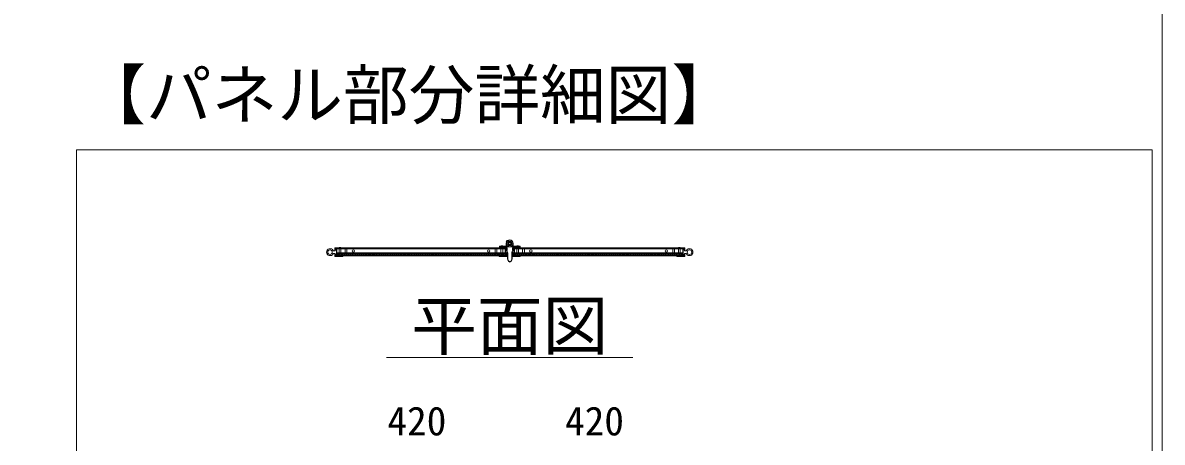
# Model space of a CAD drawing. Units: millimetres, scale not verified. Extents: x 35020 to 55145, y -14438 to 14438.
# Drawn here: x 52369 to 55145, y 8286 to 9308 of the extents above; entities that cross this region are included whole.
import ezdxf
from ezdxf.enums import TextEntityAlignment as Align

# ---------------------------------------------------------------- set-up
doc = ezdxf.new("R2010")
doc.units = ezdxf.units.MM
doc.header["$LTSCALE"] = 38
doc.linetypes.add('DASHED1', pattern=[1.8, 1.2, -0.6])
for name, color, linetype, lineweight in [('0-6_ﾎﾞﾙﾄ類', 2, 'Continuous', 18), ('0-A_図面枠', 7, 'Continuous', 18), ('0-B_寸法', 3, 'Continuous', 18), ('1-6_標準ﾊﾟﾈﾙ', 7, 'Continuous', 18), ('1-8_文字', 7, 'Continuous', 18)]:
    doc.layers.add(name, color=color, linetype=linetype, lineweight=lineweight)
doc.styles.add('ＭＳ ゴシック', font='')
doc.styles.get('ＭＳ ゴシック').set_extended_font_data('MS Gothic')

msp = doc.modelspace()

# ---------------------------------------------------------------- linework, layer by layer
at = {"layer": '0-6_ﾎﾞﾙﾄ類'}
for p, q in [((53558.2, 8775.73), (53561.08, 8770.73)), ((53552.43, 8765.73), (53549.53, 8770.73)), ((53558.2, 8765.73), (53552.43, 8765.73)), ((53561.08, 8770.73), (53558.2, 8765.73))]:
    msp.add_line(p, q, dxfattribs=at)
msp.add_lwpolyline([(53549.53, 8770.73), (53552.43, 8775.73), (53558.2, 8775.73)], dxfattribs=at)
for radius in [4.9, 3, 2.45]:
    msp.add_circle((53555.3, 8770.73), radius, dxfattribs=at)
at = {"layer": '0-A_図面枠'}
for points in [[(35019.8, 14437.5), (55144.8, 14437.5), (55144.8, 562.5), (35019.8, 562.5)], [(52500, 8998.83), (55119.93, 8998.83), (55119.93, 4814.17), (52500, 4814.17)]]:
    msp.add_lwpolyline(points, close=True, dxfattribs=at)
at = {"layer": '0-B_寸法'}
msp.add_line((53255.3, 8492.58), (53855.3, 8492.58), dxfattribs=at)
at = {"layer": '1-6_標準ﾊﾟﾈﾙ'}
for p, q in [((53548.35, 8777.53), (53546.62, 8775.07)), ((53546.75, 8774.38), (53547.42, 8773.9)), ((53549.75, 8777.15), (53549.05, 8777.65)), ((53128.45, 8752.48), (53126.7, 8752.48)), ((53128.45, 8746.48), (53126.7, 8746.48)), ((53128.95, 8759.73), (53128.95, 8753.48)), ((53129.95, 8753.48), (53128.95, 8753.48)), ((53128.95, 8745.48), (53128.95, 8739.22)), ((53129.95, 8745.48), (53128.95, 8745.48)), ((53158.45, 8760.23), (53129.45, 8760.23)), ((53130.45, 8754.47), (53130.45, 8758.48)), ((53130.45, 8758.48), (53132.95, 8758.48)), ((53132.95, 8740.48), (53132.95, 8758.48)), ((53133.95, 8758.73), (53133.95, 8746.43)), ((53133.95, 8758.73), (53158.95, 8758.73)), ((53133.95, 8757.52), (53543.95, 8757.52)), ((53133.95, 8747.62), (53543.95, 8747.62)), ((53133.95, 8746.43), (53163.95, 8746.43)), ((53133.95, 8744.93), (53133.95, 8740.23)), ((53133.95, 8744.93), (53150.95, 8744.93)), ((53136.85, 8744.42), (53133.95, 8741.55)), ((53141.33, 8744.42), (53138.33, 8741.42)), ((53145.83, 8744.42), (53142.83, 8741.42)), ((53150.33, 8744.42), (53147.33, 8741.42)), ((53150.95, 8744.93), (53151.45, 8745.42)), ((53154.8, 8744.42), (53151.8, 8741.42)), ((53159.3, 8744.42), (53156.3, 8741.42)), ((53158.95, 8758.73), (53158.95, 8759.73)), ((53163.78, 8744.42), (53160.78, 8741.42)), ((53160.95, 8744.93), (53163.95, 8744.93)), ((53163.95, 8746.43), (53163.95, 8744.93)), ((53168.28, 8744.42), (53165.28, 8741.42)), ((53172.78, 8744.42), (53169.78, 8741.42)), ((53177.25, 8744.42), (53174.25, 8741.42)), ((53181.75, 8744.42), (53178.75, 8741.42)), ((53186.22, 8744.42), (53183.22, 8741.42)), ((53190.72, 8744.42), (53187.72, 8741.42)), ((53195.22, 8744.42), (53192.22, 8741.42)), ((53199.7, 8744.42), (53196.7, 8741.42)), ((53204.2, 8744.42), (53201.2, 8741.42)), ((53208.7, 8744.42), (53205.7, 8741.42)), ((53213.18, 8744.42), (53210.18, 8741.42)), ((53217.68, 8744.42), (53214.68, 8741.42)), ((53222.15, 8744.42), (53219.15, 8741.42)), ((53226.65, 8744.42), (53223.65, 8741.42)), ((53231.15, 8744.42), (53228.15, 8741.42)), ((53235.62, 8744.42), (53232.62, 8741.42)), ((53240.12, 8744.42), (53237.12, 8741.42)), ((53244.6, 8744.42), (53241.6, 8741.42)), ((53249.1, 8744.42), (53246.1, 8741.42)), ((53253.6, 8744.42), (53250.6, 8741.42)), ((53258.07, 8744.42), (53255.07, 8741.42)), ((53262.57, 8744.42), (53259.57, 8741.42)), ((53267.05, 8744.42), (53264.05, 8741.42)), ((53271.55, 8744.42), (53268.55, 8741.42)), ((53276.05, 8744.42), (53273.05, 8741.42)), ((53280.52, 8744.42), (53277.52, 8741.42)), ((53285.02, 8744.42), (53282.02, 8741.42)), ((53289.5, 8744.42), (53286.5, 8741.42)), ((53294, 8744.42), (53291, 8741.42)), ((53298.5, 8744.42), (53295.5, 8741.42)), ((53302.98, 8744.42), (53299.98, 8741.42)), ((53307.47, 8744.42), (53304.47, 8741.42)), ((53311.95, 8744.42), (53308.95, 8741.42)), ((53316.45, 8744.42), (53313.45, 8741.42)), ((53320.95, 8744.42), (53317.95, 8741.42)), ((53325.43, 8744.42), (53322.43, 8741.42)), ((53329.93, 8744.42), (53326.93, 8741.42)), ((53334.4, 8744.42), (53331.4, 8741.42)), ((53338.9, 8744.42), (53335.9, 8741.42)), ((53343.4, 8744.42), (53340.4, 8741.42)), ((53347.88, 8744.42), (53344.88, 8741.42)), ((53352.38, 8744.42), (53349.38, 8741.42)), ((53356.85, 8744.42), (53353.85, 8741.42)), ((53361.35, 8744.42), (53358.35, 8741.42)), ((53365.85, 8744.42), (53362.85, 8741.42)), ((53370.33, 8744.42), (53367.33, 8741.42)), ((53374.83, 8744.42), (53371.83, 8741.42)), ((53379.3, 8744.42), (53376.3, 8741.42)), ((53383.8, 8744.42), (53380.8, 8741.42)), ((53388.3, 8744.42), (53385.3, 8741.42)), ((53392.78, 8744.42), (53389.78, 8741.42)), ((53397.28, 8744.42), (53394.28, 8741.42)), ((53401.78, 8744.42), (53398.78, 8741.42)), ((53406.25, 8744.42), (53403.25, 8741.42)), ((53410.75, 8744.42), (53407.75, 8741.42)), ((53415.22, 8744.42), (53412.22, 8741.42)), ((53419.72, 8744.42), (53416.72, 8741.42)), ((53424.22, 8744.42), (53421.22, 8741.42)), ((53428.7, 8744.42), (53425.7, 8741.42)), ((53433.2, 8744.42), (53430.2, 8741.42)), ((53437.67, 8744.42), (53434.67, 8741.42)), ((53442.17, 8744.42), (53439.17, 8741.42)), ((53446.67, 8744.42), (53443.67, 8741.42)), ((53451.15, 8744.42), (53448.15, 8741.42)), ((53455.65, 8744.42), (53452.65, 8741.42)), ((53460.12, 8744.42), (53457.12, 8741.42)), ((53464.62, 8744.42), (53461.62, 8741.42)), ((53469.12, 8744.42), (53466.12, 8741.42)), ((53473.6, 8744.42), (53470.6, 8741.42)), ((53478.1, 8744.42), (53475.1, 8741.42)), ((53482.57, 8744.42), (53479.57, 8741.42)), ((53487.07, 8744.42), (53484.07, 8741.42)), ((53491.57, 8744.42), (53488.57, 8741.42)), ((53496.05, 8744.42), (53493.05, 8741.42)), ((53500.55, 8744.42), (53497.55, 8741.42)), ((53505.03, 8744.42), (53502.03, 8741.42)), ((53509.52, 8744.42), (53506.53, 8741.42)), ((53514.02, 8744.42), (53511.02, 8741.42)), ((53543.95, 8746.43), (53513.95, 8746.43)), ((53513.95, 8746.43), (53513.95, 8744.93)), ((53516.95, 8744.93), (53513.95, 8744.93)), ((53518.5, 8744.42), (53515.5, 8741.42)), ((53518.95, 8758.73), (53518.95, 8759.73)), ((53543.95, 8758.73), (53518.95, 8758.73)), ((53519.45, 8760.23), (53548.45, 8760.23)), ((53523, 8744.42), (53520, 8741.42)), ((53527.48, 8744.42), (53524.48, 8741.42)), ((53526.95, 8744.93), (53526.45, 8745.42)), ((53543.95, 8744.93), (53526.95, 8744.93)), ((53531.98, 8744.42), (53528.98, 8741.42)), ((53549.82, 8764.23), (53530.3, 8764.23)), ((53530.3, 8764.23), (53530.3, 8762.23)), ((53555.3, 8762.23), (53530.3, 8762.23)), ((53536.48, 8744.42), (53533.48, 8741.42)), ((53540.95, 8744.42), (53537.95, 8741.42)), ((53543.95, 8758.73), (53543.95, 8746.43)), ((53543.95, 8744.93), (53543.95, 8740.23)), ((53544.95, 8741.47), (53544.95, 8757.47)), ((53545.45, 8757.98), (53546.95, 8757.98)), ((53546.8, 8770.73), (53546.8, 8764.23)), ((53547.45, 8757.47), (53547.45, 8752.38)), ((53547.45, 8748.23), (53547.45, 8741.47)), ((53547.95, 8753.48), (53548.95, 8753.48)), ((53547.95, 8745.48), (53548.95, 8745.48)), ((53548.3, 8765.9), (53548.3, 8764.23)), ((53548.92, 8750.1), (53549.1, 8750)), ((53548.95, 8759.73), (53548.95, 8753.48)), ((53548.95, 8745.48), (53548.95, 8739.22)), ((53549.47, 8734.52), (53549.45, 8748.23)), ((53550.38, 8748.23), (53550.47, 8734.33)), ((53555.3, 8762.23), (53580.3, 8762.23)), ((53560.15, 8734.33), (53560.25, 8748.23)), ((53560.78, 8764.23), (53580.3, 8764.23)), ((53561.15, 8748.23), (53561.15, 8734.52)), ((53561.5, 8750), (53561.7, 8750.1)), ((53561.65, 8759.73), (53561.65, 8753.48)), ((53562.65, 8753.48), (53561.65, 8753.48)), ((53561.65, 8745.48), (53561.65, 8739.22)), ((53562.65, 8745.48), (53561.65, 8745.48)), ((53591.15, 8760.23), (53562.15, 8760.23)), ((53562.3, 8765.9), (53562.3, 8764.23)), ((53563.15, 8752.38), (53563.15, 8757.47)), ((53563.15, 8741.47), (53563.15, 8748.23)), ((53563.65, 8757.98), (53565.15, 8757.98)), ((53563.8, 8770.73), (53563.8, 8764.23)), ((53565.65, 8757.47), (53565.65, 8741.47)), ((53566.65, 8758.73), (53566.65, 8746.43)), ((53566.65, 8758.73), (53591.65, 8758.73)), ((53976.65, 8757.52), (53566.65, 8757.52)), ((53976.65, 8747.62), (53566.65, 8747.62)), ((53566.65, 8746.43), (53596.65, 8746.43)), ((53566.65, 8744.93), (53566.65, 8740.23)), ((53566.65, 8744.93), (53583.65, 8744.93)), ((53567.08, 8744.42), (53566.65, 8744)), ((53571.58, 8744.42), (53568.58, 8741.42)), ((53569.3, 8764.23), (53569.3, 8762.23)), ((53576.08, 8744.42), (53573.08, 8741.42)), ((53580.55, 8744.42), (53577.55, 8741.42)), ((53580.3, 8764.23), (53580.3, 8762.23)), ((53585.05, 8744.42), (53582.05, 8741.42)), ((53583.65, 8744.93), (53584.15, 8745.42)), ((53589.53, 8744.42), (53586.53, 8741.42)), ((53594.03, 8744.42), (53591.03, 8741.42)), ((53591.65, 8758.73), (53591.65, 8759.73)), ((53593.65, 8744.93), (53596.65, 8744.93)), ((53598.53, 8744.42), (53595.53, 8741.42)), ((53596.65, 8746.43), (53596.65, 8744.93)), ((53603, 8744.42), (53600, 8741.42)), ((53607.5, 8744.42), (53604.5, 8741.42)), ((53611.97, 8744.42), (53608.97, 8741.42)), ((53616.47, 8744.42), (53613.47, 8741.42)), ((53620.97, 8744.42), (53617.97, 8741.42)), ((53625.45, 8744.42), (53622.45, 8741.42)), ((53629.95, 8744.42), (53626.95, 8741.42)), ((53634.43, 8744.42), (53631.43, 8741.42)), ((53638.93, 8744.42), (53635.93, 8741.42)), ((53643.43, 8744.42), (53640.43, 8741.42)), ((53647.9, 8744.42), (53644.9, 8741.42)), ((53652.4, 8744.42), (53649.4, 8741.42)), ((53656.9, 8744.42), (53653.9, 8741.42)), ((53661.38, 8744.42), (53658.38, 8741.42)), ((53665.88, 8744.42), (53662.88, 8741.42)), ((53670.35, 8744.42), (53667.35, 8741.42)), ((53674.85, 8744.42), (53671.85, 8741.42)), ((53679.35, 8744.42), (53676.35, 8741.42)), ((53683.82, 8744.42), (53680.82, 8741.42)), ((53688.32, 8744.42), (53685.32, 8741.42)), ((53692.8, 8744.42), (53689.8, 8741.42)), ((53697.3, 8744.42), (53694.3, 8741.42)), ((53701.8, 8744.42), (53698.8, 8741.42)), ((53706.28, 8744.42), (53703.28, 8741.42)), ((53710.78, 8744.42), (53707.78, 8741.42)), ((53715.25, 8744.42), (53712.25, 8741.42)), ((53719.75, 8744.42), (53716.75, 8741.42)), ((53724.25, 8744.42), (53721.25, 8741.42)), ((53728.72, 8744.42), (53725.72, 8741.42)), ((53733.22, 8744.42), (53730.22, 8741.42)), ((53737.7, 8744.42), (53734.7, 8741.42)), ((53742.2, 8744.42), (53739.2, 8741.42)), ((53746.7, 8744.42), (53743.7, 8741.42)), ((53751.18, 8744.42), (53748.18, 8741.42)), ((53755.67, 8744.42), (53752.68, 8741.42)), ((53760.15, 8744.42), (53757.15, 8741.42)), ((53764.65, 8744.42), (53761.65, 8741.42)), ((53769.15, 8744.42), (53766.15, 8741.42)), ((53773.62, 8744.42), (53770.62, 8741.42)), ((53778.12, 8744.42), (53775.12, 8741.42)), ((53782.6, 8744.42), (53779.6, 8741.42)), ((53787.1, 8744.42), (53784.1, 8741.42)), ((53791.6, 8744.42), (53788.6, 8741.42)), ((53796.08, 8744.42), (53793.08, 8741.42)), ((53800.58, 8744.42), (53797.58, 8741.42)), ((53805.05, 8744.42), (53802.05, 8741.42)), ((53809.55, 8744.42), (53806.55, 8741.42)), ((53814.05, 8744.42), (53811.05, 8741.42)), ((53818.53, 8744.42), (53815.53, 8741.42)), ((53823.03, 8744.42), (53820.03, 8741.42)), ((53827.53, 8744.42), (53824.53, 8741.42)), ((53832, 8744.42), (53829, 8741.42)), ((53836.5, 8744.42), (53833.5, 8741.42)), ((53840.97, 8744.42), (53837.97, 8741.42)), ((53845.47, 8744.42), (53842.47, 8741.42)), ((53849.97, 8744.42), (53846.97, 8741.42)), ((53854.45, 8744.42), (53851.45, 8741.42)), ((53858.95, 8744.42), (53855.95, 8741.42)), ((53863.43, 8744.42), (53860.43, 8741.42)), ((53867.93, 8744.42), (53864.93, 8741.42)), ((53872.43, 8744.42), (53869.43, 8741.42)), ((53876.9, 8744.42), (53873.9, 8741.42)), ((53881.4, 8744.42), (53878.4, 8741.42)), ((53885.88, 8744.42), (53882.88, 8741.42)), ((53890.38, 8744.42), (53887.38, 8741.42)), ((53894.88, 8744.42), (53891.88, 8741.42)), ((53899.35, 8744.42), (53896.35, 8741.42)), ((53903.85, 8744.42), (53900.85, 8741.42)), ((53908.32, 8744.42), (53905.32, 8741.42)), ((53912.82, 8744.42), (53909.82, 8741.42)), ((53917.32, 8744.42), (53914.32, 8741.42)), ((53921.8, 8744.42), (53918.8, 8741.42)), ((53926.3, 8744.42), (53923.3, 8741.42)), ((53930.77, 8744.42), (53927.77, 8741.42)), ((53935.27, 8744.42), (53932.27, 8741.42)), ((53939.77, 8744.42), (53936.77, 8741.42)), ((53944.25, 8744.42), (53941.25, 8741.42)), ((53948.75, 8744.42), (53945.75, 8741.42)), ((53976.65, 8746.43), (53946.65, 8746.43)), ((53946.65, 8746.43), (53946.65, 8744.93)), ((53949.65, 8744.93), (53946.65, 8744.93)), ((53953.23, 8744.42), (53950.23, 8741.42)), ((53951.65, 8758.73), (53951.65, 8759.73)), ((53976.65, 8758.73), (53951.65, 8758.73)), ((53952.15, 8760.23), (53981.15, 8760.23)), ((53957.73, 8744.42), (53954.73, 8741.42)), ((53959.65, 8744.93), (53959.15, 8745.42)), ((53962.22, 8744.42), (53959.23, 8741.42)), ((53976.65, 8744.93), (53959.65, 8744.93)), ((53966.7, 8744.42), (53963.7, 8741.42)), ((53971.2, 8744.42), (53968.2, 8741.42)), ((53975.68, 8744.42), (53972.68, 8741.42)), ((53976.65, 8758.73), (53976.65, 8746.43)), ((53976.65, 8744.93), (53976.65, 8740.23)), ((53977.65, 8740.48), (53977.65, 8758.48)), ((53980.15, 8758.48), (53977.65, 8758.48)), ((53980.15, 8754.47), (53980.15, 8758.48)), ((53980.65, 8753.48), (53981.65, 8753.48)), ((53980.65, 8745.48), (53981.65, 8745.48)), ((53981.65, 8759.73), (53981.65, 8753.48)), ((53981.65, 8745.48), (53981.65, 8739.22)), ((53982.15, 8752.48), (53983.93, 8752.48)), ((53982.15, 8746.48), (53983.93, 8746.48)), ((53129.45, 8738.73), (53147.2, 8738.73)), ((53133.95, 8741.42), (53543.95, 8741.42)), ((53133.95, 8740.23), (53148.7, 8740.23)), ((53543.95, 8740.23), (53529.2, 8740.23)), ((53548.45, 8738.73), (53530.7, 8738.73)), ((53543.95, 8742.92), (53542.45, 8741.42)), ((53546.95, 8740.98), (53545.45, 8740.98)), ((53562.15, 8738.73), (53579.9, 8738.73)), ((53565.15, 8740.98), (53563.65, 8740.98)), ((53976.65, 8741.42), (53566.65, 8741.42)), ((53566.65, 8740.23), (53581.4, 8740.23)), ((53976.65, 8740.23), (53961.9, 8740.23)), ((53981.15, 8738.73), (53963.4, 8738.73))]:
    msp.add_line(p, q, dxfattribs=at)
at = {"layer": '1-6_標準ﾊﾟﾈﾙ', "linetype": 'DASHED1'}
for p, q in [((53139.85, 8760.23), (53139.85, 8758.73)), ((53139.85, 8758.73), (53139.85, 8746.43)), ((53144.05, 8760.23), (53144.05, 8758.73)), ((53144.05, 8758.73), (53144.05, 8746.43)), ((53153.85, 8758.73), (53153.85, 8746.43)), ((53153.85, 8746.43), (53153.85, 8745.42)), ((53158.05, 8758.73), (53158.05, 8746.43)), ((53158.05, 8746.43), (53158.05, 8745.42)), ((53519.85, 8758.73), (53519.85, 8746.43)), ((53519.85, 8746.43), (53519.85, 8745.42)), ((53524.05, 8758.73), (53524.05, 8746.43)), ((53524.05, 8746.43), (53524.05, 8745.42)), ((53533.85, 8760.23), (53533.85, 8758.73)), ((53533.85, 8758.73), (53533.85, 8746.43)), ((53538.05, 8760.23), (53538.05, 8758.73)), ((53538.05, 8758.73), (53538.05, 8746.43)), ((53572.55, 8760.23), (53572.55, 8758.73)), ((53572.55, 8758.73), (53572.55, 8746.43)), ((53576.75, 8760.23), (53576.75, 8758.73)), ((53576.75, 8758.73), (53576.75, 8746.43)), ((53586.55, 8758.73), (53586.55, 8746.43)), ((53586.55, 8746.43), (53586.55, 8745.42)), ((53590.75, 8758.73), (53590.75, 8746.43)), ((53590.75, 8746.43), (53590.75, 8745.42)), ((53952.55, 8758.73), (53952.55, 8746.43)), ((53952.55, 8746.43), (53952.55, 8745.42)), ((53956.75, 8758.73), (53956.75, 8746.43)), ((53956.75, 8746.43), (53956.75, 8745.42)), ((53966.55, 8760.23), (53966.55, 8758.73)), ((53966.55, 8758.73), (53966.55, 8746.43)), ((53970.75, 8760.23), (53970.75, 8758.73)), ((53970.75, 8758.73), (53970.75, 8746.43))]:
    msp.add_line(p, q, dxfattribs=at)
at = {"layer": '1-6_標準ﾊﾟﾈﾙ'}
for points in [[(53129.95, 8745.48), (53129.95, 8740.23), (53132.95, 8740.23), (53132.95, 8758.73), (53129.95, 8758.73), (53129.95, 8753.48)], [(53130.45, 8744.48), (53130.45, 8740.48), (53132.95, 8740.48)], [(53160.95, 8744.93), (53160.45, 8745.42), (53151.45, 8745.42)], [(53516.95, 8744.93), (53517.45, 8745.42), (53526.45, 8745.42)], [(53547.95, 8745.48), (53547.95, 8740.23), (53544.95, 8740.23), (53544.95, 8758.73), (53547.95, 8758.73), (53547.95, 8753.48)], [(53562.65, 8745.48), (53562.65, 8740.23), (53565.65, 8740.23), (53565.65, 8758.73), (53562.65, 8758.73), (53562.65, 8753.48)], [(53593.65, 8744.93), (53593.15, 8745.42), (53584.15, 8745.42)], [(53949.65, 8744.93), (53950.15, 8745.42), (53959.15, 8745.42)], [(53980.65, 8745.48), (53980.65, 8740.23), (53977.65, 8740.23), (53977.65, 8758.73), (53980.65, 8758.73), (53980.65, 8753.48)], [(53980.15, 8744.48), (53980.15, 8740.48), (53977.65, 8740.48)]]:
    msp.add_lwpolyline(points, dxfattribs=at)
for points in [[(53133.95, 8740.23), (53543.95, 8740.23), (53543.95, 8759.93), (53133.95, 8759.93)], [(53133.95, 8746.43), (53543.95, 8746.43), (53543.95, 8758.73), (53133.95, 8758.73)], [(53133.95, 8741.42), (53543.95, 8741.42), (53543.95, 8744.42), (53133.95, 8744.42)], [(53546.3, 8762.23), (53530.3, 8762.23), (53530.3, 8760.23), (53546.3, 8760.23)], [(53580.3, 8762.23), (53564.3, 8762.23), (53564.3, 8760.23), (53580.3, 8760.23)], [(53976.65, 8740.23), (53566.65, 8740.23), (53566.65, 8759.93), (53976.65, 8759.93)], [(53976.65, 8746.43), (53566.65, 8746.43), (53566.65, 8758.73), (53976.65, 8758.73)], [(53976.65, 8741.42), (53566.65, 8741.42), (53566.65, 8744.42), (53976.65, 8744.42)]]:
    msp.add_lwpolyline(points, close=True, dxfattribs=at)
for centre, radius in [((53555.3, 8770.73), 8.5), ((53555.3, 8770.73), 8), ((53117.45, 8749.48), 5.5), ((53173.95, 8752.58), 3), ((53173.95, 8752.58), 3), ((53503.95, 8752.58), 3), ((53503.95, 8752.58), 3), ((53606.65, 8752.58), 3), ((53606.65, 8752.58), 3), ((53936.65, 8752.58), 3), ((53936.65, 8752.58), 3), ((53993.15, 8749.48), 5.5)]:
    msp.add_circle(centre, radius, dxfattribs=at)
for centre, radius, start, end in [((53547.05, 8774.77), 0.5, 145, 235), ((53548.75, 8777.25), 0.5, 55, 145), ((53117.45, 8749.48), 8.5, 28.437, 331.563), ((53126.7, 8754.47), 2, 208.437, 270), ((53126.7, 8744.48), 2, 90, 151.563), ((53128.45, 8754.47), 2, 270, 0), ((53128.45, 8744.48), 2, 0, 90), ((53129.45, 8759.73), 0.5, 90, 180), ((53141.95, 8752.73), 8.5, 61.928, 118.072), ((53155.95, 8752.92), 8.5, 241.928, 298.072), ((53158.45, 8759.73), 0.5, 0, 90), ((53521.95, 8752.92), 8.5, 241.928, 298.072), ((53519.45, 8759.73), 0.5, 90, 180), ((53535.95, 8756.72), 8.5, 61.928, 118.072), ((53545.45, 8757.47), 0.5, 90, 180), ((53546.95, 8757.47), 0.5, 0, 90), ((53549.95, 8752.38), 2.5, 180, 245.323), ((53548.45, 8748.23), 1, 0.323, 180), ((53548.45, 8759.73), 0.5, 0, 90), ((53548.45, 8748.23), 1.9, 0, 70.063), ((53562.15, 8748.23), 1.9, 109.937, 180), ((53562.15, 8748.23), 1, 0, 179.677), ((53562.15, 8759.73), 0.5, 90, 180), ((53560.65, 8752.38), 2.5, 294.677, 0), ((53563.65, 8757.47), 0.5, 90, 180), ((53565.15, 8757.47), 0.5, 0, 90), ((53574.65, 8756.72), 8.5, 61.928, 118.072), ((53588.65, 8752.92), 8.5, 241.928, 298.072), ((53591.15, 8759.73), 0.5, 0, 90), ((53954.65, 8752.92), 8.5, 241.928, 298.072), ((53952.15, 8759.73), 0.5, 90, 180), ((53968.65, 8752.73), 8.5, 61.928, 118.072), ((53982.15, 8754.47), 2, 180, 270), ((53982.15, 8744.48), 2, 90, 180), ((53981.15, 8759.73), 0.5, 0, 90), ((53983.93, 8754.47), 2, 270, 331.563), ((53983.93, 8744.48), 2, 28.437, 90), ((53993.15, 8749.48), 8.5, 208.437, 151.563), ((53129.45, 8739.22), 0.5, 180, 270), ((53147.2, 8740.23), 1.5, 270, 0), ((53530.7, 8740.23), 1.5, 180, 270), ((53545.45, 8741.47), 0.5, 180, 270), ((53546.95, 8741.47), 0.5, 270, 0), ((53548.45, 8739.22), 0.5, 270, 0), ((53561.47, 8734.72), 12, 181.045, 220.133), ((53561.47, 8734.72), 11, 182.206, 220.354), ((53555.3, 8729.4), 3.85, 218.458, 321.542), ((53555.3, 8729.35), 2.83, 218.097, 321.903), ((53549.15, 8734.72), 11, 319.646, 357.794), ((53549.15, 8734.72), 12, 319.867, 358.955), ((53562.15, 8739.22), 0.5, 180, 270), ((53563.65, 8741.47), 0.5, 180, 270), ((53565.15, 8741.47), 0.5, 270, 0), ((53579.9, 8740.23), 1.5, 270, 0), ((53963.4, 8740.23), 1.5, 180, 270), ((53981.15, 8739.22), 0.5, 270, 0)]:
    msp.add_arc(centre, radius, start, end, dxfattribs=at)

# ---------------------------------------------------------------- texts
at = {"layer": '0-B_寸法', "style": 'ＭＳ ゴシック'}
for p in [(53257.15, 8281.9), (53689.85, 8281.9)]:
    msp.add_text('420', height=70.38, dxfattribs=at).set_placement(p, align=Align.BOTTOM_LEFT)
at = {"layer": '1-8_文字', "style": 'ＭＳ ゴシック'}
for s, p in [('【パネル部分詳細図】', (52509.03, 9039.2)), ('平面図', (53315.3, 8476.58))]:
    msp.add_text(s, height=117.3, dxfattribs=at).set_placement(p, align=Align.BOTTOM_LEFT)

doc.saveas('drawing.dxf')
